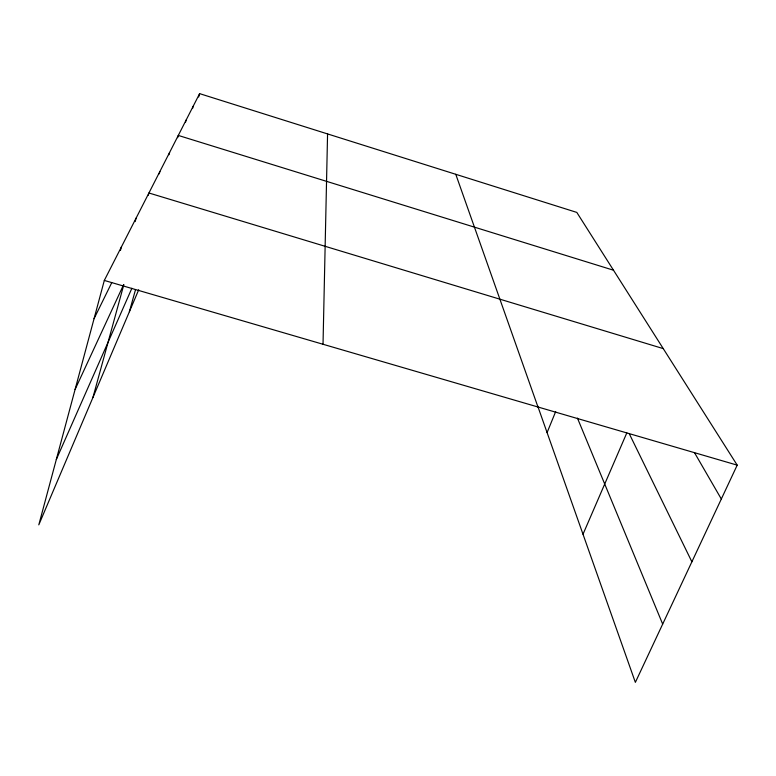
<?xml version="1.0" encoding="UTF-8"?>
<svg xmlns="http://www.w3.org/2000/svg" width="776" height="776" viewBox="0 0 776 776"><rect width="100%" height="100%" fill="white"/><g stroke="black" fill="none" stroke-linecap="round" stroke-linejoin="round"><path stroke-width="1.16" d="M323.02 344.272L327.569 133.918M537.7 406.042L635.36 682.366L737.2 465.144L576.81 212.411L199.616 93.634L104.314 280.437L38.8 524.857L138.72 289.758M120.455 250.415L121.395 246.952M135.169 221.577L136.11 218.105M92.945 397.467L123.82 284.695M148.313 195.251L148.924 192.991L663.247 348.608M159.235 173.843L159.875 171.535M168.964 154.754L169.595 152.474M129.379 311.748L135.538 289.555M177.665 137.691L178.296 135.431L613.496 270.213M185.493 122.346L186.114 120.096M192.564 108.475L193.195 106.234M198.675 97.01L199.616 93.634M547.09 432.591L555.674 411.6M583.009 534.237L626.814 432.901M56.308 459.528L131.891 288.265M75.078 389.484L123.626 284.637M94.051 318.694L111.725 282.726M104.314 280.437L737.2 465.144M694.588 452.825L721.321 499.017M629.326 433.852L691.882 561.814M577.441 418.109L662.675 624.108M455.764 174.29L537.972 407.002"/></g></svg>
